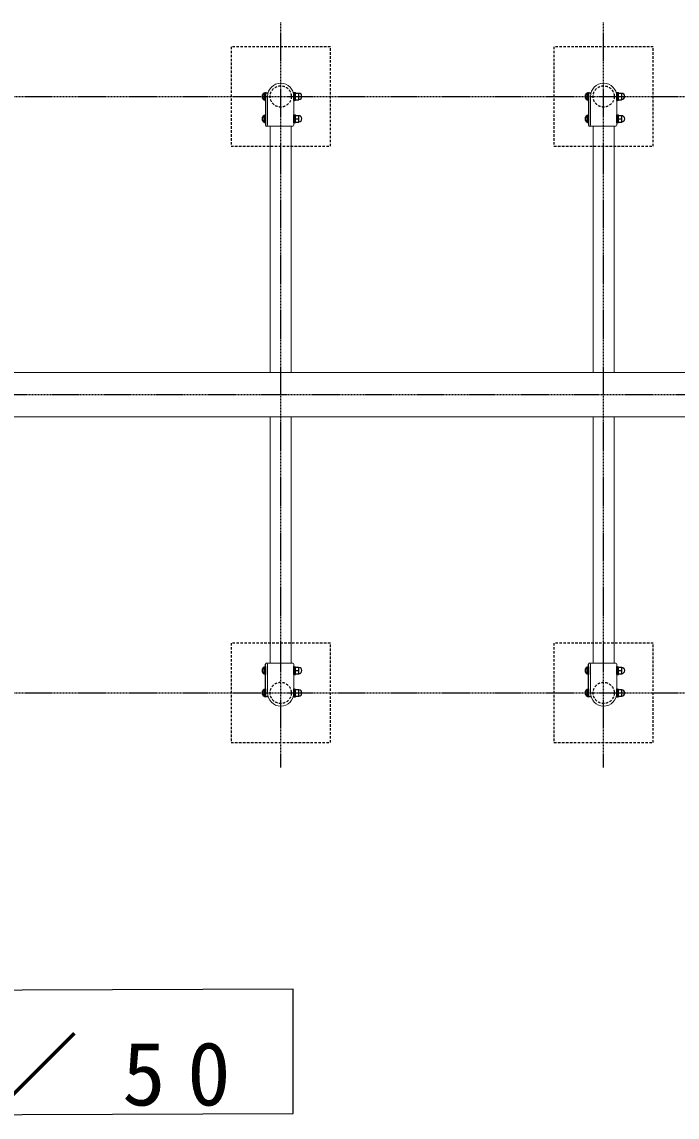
# Model space of a CAD drawing. Units: millimetres at full size; details may follow other scales. Extents: x -19540 to 57, y -990 to 13350.
# Drawn here: x -13696 to -12377, y 8496 to 10700 of the extents above; entities that cross this region are included whole.
import ezdxf

# ---------------------------------------------------------------- set-up
doc = ezdxf.new("R2010")
doc.units = ezdxf.units.MM
doc.linetypes.add('USER2', pattern=[6, 3, -1, 1, -1])
doc.linetypes.add('USER4', pattern=[8, 5, -3])
doc.layers.add('線', color=2, linetype='Continuous', lineweight=25)
doc.layers.add('補助', color=2, linetype='Continuous', lineweight=13)
doc.styles.add('ＭＳ ゴシック', font='')
doc.styles.get('ＭＳ ゴシック').set_extended_font_data('MS Gothic')

msp = doc.modelspace()

# ---------------------------------------------------------------- linework, layer by layer
at = {"layer": '線', "color": 20, "linetype": 'USER2'}
for p, q in [((-13175, 9200), (-13175, 10700)), ((-12525, 9200), (-12525, 10700)), ((-17225, 10550), (-11075, 10550)), ((-17750, 9950), (-10600, 9950)), ((-17225, 9350), (-11075, 9350))]:
    msp.add_line(p, q, dxfattribs=at)
at = {"layer": '線'}
for p, q in [((-13208.1, 10556.9), (-13207.1, 10556.9)), ((-13208.1, 10543.1), (-13208.1, 10556.9)), ((-13207.1, 10558), (-13205.5, 10558)), ((-13207.1, 10542), (-13207.1, 10558)), ((-13207.1, 10543.1), (-13207.1, 10556.9)), ((-13205.5, 10558), (-13205.5, 10542)), ((-13205.5, 10555), (-13205.5, 10492)), ((-13203.5, 10557), (-13200.559, 10557)), ((-13148.5, 10558), (-13146.9, 10558)), ((-13148.5, 10542), (-13148.5, 10558)), ((-13146.9, 10558), (-13146.9, 10542)), ((-13146.9, 10542.3), (-13146.9, 10557.7)), ((-13146.9, 10557.7), (-13144.9, 10557.7)), ((-13144.9, 10542.3), (-13144.9, 10557.7)), ((-13144.9, 10556.5), (-13138.544, 10556.5)), ((-13144.9, 10543.5), (-13144.9, 10556.5)), ((-13138.544, 10556.5), (-13138.4, 10556.25)), ((-13138.4, 10543.75), (-13138.4, 10556.25)), ((-12558.1, 10556.9), (-12557.1, 10556.9)), ((-12558.1, 10543.1), (-12558.1, 10556.9)), ((-12557.1, 10558), (-12555.5, 10558)), ((-12557.1, 10542), (-12557.1, 10558)), ((-12557.1, 10543.1), (-12557.1, 10556.9)), ((-12555.5, 10558), (-12555.5, 10542)), ((-12555.5, 10555), (-12555.5, 10492)), ((-12553.5, 10557), (-12550.559, 10557)), ((-12498.5, 10558), (-12496.9, 10558)), ((-12498.5, 10542), (-12498.5, 10558)), ((-12496.9, 10558), (-12496.9, 10542)), ((-12496.9, 10542.3), (-12496.9, 10557.7)), ((-12496.9, 10557.7), (-12494.9, 10557.7)), ((-12494.9, 10542.3), (-12494.9, 10557.7)), ((-12494.9, 10556.5), (-12488.544, 10556.5)), ((-12494.9, 10543.5), (-12494.9, 10556.5)), ((-12488.544, 10556.5), (-12488.4, 10556.25)), ((-12488.4, 10543.75), (-12488.4, 10556.25)), ((-13211.35, 10546.5), (-13211.35, 10553.5)), ((-13208.1, 10543.1), (-13207.1, 10543.1)), ((-13207.1, 10542), (-13205.5, 10542)), ((-13148.5, 10542), (-13146.9, 10542)), ((-13144.9, 10550.682), (-13146.9, 10550.146)), ((-13144.9, 10549.854), (-13146.9, 10549.318)), ((-13146.9, 10542.3), (-13144.9, 10542.3)), ((-13144.9, 10550), (-13139.125, 10550)), ((-13144.9, 10543.5), (-13138.544, 10543.5)), ((-13138.544, 10543.5), (-13138.4, 10543.75)), ((-12561.35, 10546.5), (-12561.35, 10553.5)), ((-12558.1, 10543.1), (-12557.1, 10543.1)), ((-12557.1, 10542), (-12555.5, 10542)), ((-12498.5, 10542), (-12496.9, 10542)), ((-12494.9, 10550.682), (-12496.9, 10550.146)), ((-12494.9, 10549.854), (-12496.9, 10549.318)), ((-12496.9, 10542.3), (-12494.9, 10542.3)), ((-12494.9, 10550), (-12489.125, 10550)), ((-12494.9, 10543.5), (-12488.544, 10543.5)), ((-12488.544, 10543.5), (-12488.4, 10543.75)), ((-13208.1, 10511.9), (-13207.1, 10511.9)), ((-13208.1, 10498.1), (-13208.1, 10511.9)), ((-13207.1, 10513), (-13205.5, 10513)), ((-13207.1, 10497), (-13207.1, 10513)), ((-13207.1, 10498.1), (-13207.1, 10511.9)), ((-13205.5, 10513), (-13205.5, 10497)), ((-13148.5, 10513), (-13146.9, 10513)), ((-13148.5, 10497), (-13148.5, 10513)), ((-13146.9, 10513), (-13146.9, 10497)), ((-13146.9, 10497.3), (-13146.9, 10512.7)), ((-13146.9, 10512.7), (-13144.9, 10512.7)), ((-13144.9, 10497.3), (-13144.9, 10512.7)), ((-13144.9, 10511.5), (-13138.544, 10511.5)), ((-13144.9, 10498.5), (-13144.9, 10511.5)), ((-13138.544, 10511.5), (-13138.4, 10511.25)), ((-13138.4, 10498.75), (-13138.4, 10511.25)), ((-12558.1, 10511.9), (-12557.1, 10511.9)), ((-12558.1, 10498.1), (-12558.1, 10511.9)), ((-12557.1, 10513), (-12555.5, 10513)), ((-12557.1, 10497), (-12557.1, 10513)), ((-12557.1, 10498.1), (-12557.1, 10511.9)), ((-12555.5, 10513), (-12555.5, 10497)), ((-12498.5, 10513), (-12496.9, 10513)), ((-12498.5, 10497), (-12498.5, 10513)), ((-12496.9, 10513), (-12496.9, 10497)), ((-12496.9, 10497.3), (-12496.9, 10512.7)), ((-12496.9, 10512.7), (-12494.9, 10512.7)), ((-12494.9, 10497.3), (-12494.9, 10512.7)), ((-12494.9, 10511.5), (-12488.544, 10511.5)), ((-12494.9, 10498.5), (-12494.9, 10511.5)), ((-12488.544, 10511.5), (-12488.4, 10511.25)), ((-12488.4, 10498.75), (-12488.4, 10511.25)), ((-13211.35, 10501.5), (-13211.35, 10508.5)), ((-13208.1, 10498.1), (-13207.1, 10498.1)), ((-13207.1, 10497), (-13205.5, 10497)), ((-13148.5, 10497), (-13146.9, 10497)), ((-13144.9, 10505.682), (-13146.9, 10505.146)), ((-13144.9, 10504.854), (-13146.9, 10504.318)), ((-13146.9, 10497.3), (-13144.9, 10497.3)), ((-13144.9, 10505), (-13139.125, 10505)), ((-13144.9, 10498.5), (-13138.544, 10498.5)), ((-13138.544, 10498.5), (-13138.4, 10498.75)), ((-12561.35, 10501.5), (-12561.35, 10508.5)), ((-12558.1, 10498.1), (-12557.1, 10498.1)), ((-12557.1, 10497), (-12555.5, 10497)), ((-12498.5, 10497), (-12496.9, 10497)), ((-12494.9, 10505.682), (-12496.9, 10505.146)), ((-12494.9, 10504.854), (-12496.9, 10504.318)), ((-12496.9, 10497.3), (-12494.9, 10497.3)), ((-12494.9, 10505), (-12489.125, 10505)), ((-12494.9, 10498.5), (-12488.544, 10498.5)), ((-12488.544, 10498.5), (-12488.4, 10498.75)), ((-13211.35, 9391.5), (-13211.35, 9398.5)), ((-13208.1, 9401.9), (-13207.1, 9401.9)), ((-13208.1, 9388.1), (-13208.1, 9401.9)), ((-13208.1, 9388.1), (-13207.1, 9388.1)), ((-13207.1, 9403), (-13205.5, 9403)), ((-13207.1, 9387), (-13207.1, 9403)), ((-13207.1, 9388.1), (-13207.1, 9401.9)), ((-13205.5, 9345), (-13205.5, 9408)), ((-13205.5, 9403), (-13205.5, 9387)), ((-13148.5, 9403), (-13146.9, 9403)), ((-13148.5, 9387), (-13148.5, 9403)), ((-13146.9, 9403), (-13146.9, 9387)), ((-13146.9, 9387.3), (-13146.9, 9402.7)), ((-13146.9, 9402.7), (-13144.9, 9402.7)), ((-13144.9, 9395.682), (-13146.9, 9395.146)), ((-13144.9, 9394.854), (-13146.9, 9394.318)), ((-13146.9, 9387.3), (-13144.9, 9387.3)), ((-13144.9, 9387.3), (-13144.9, 9402.7)), ((-13144.9, 9401.5), (-13138.544, 9401.5)), ((-13144.9, 9388.5), (-13144.9, 9401.5)), ((-13144.9, 9395), (-13139.125, 9395)), ((-13144.9, 9388.5), (-13138.544, 9388.5)), ((-13138.544, 9401.5), (-13138.4, 9401.25)), ((-13138.544, 9388.5), (-13138.4, 9388.75)), ((-13138.4, 9388.75), (-13138.4, 9401.25)), ((-12561.35, 9391.5), (-12561.35, 9398.5)), ((-12558.1, 9401.9), (-12557.1, 9401.9)), ((-12558.1, 9388.1), (-12558.1, 9401.9)), ((-12558.1, 9388.1), (-12557.1, 9388.1)), ((-12557.1, 9403), (-12555.5, 9403)), ((-12557.1, 9387), (-12557.1, 9403)), ((-12557.1, 9388.1), (-12557.1, 9401.9)), ((-12555.5, 9345), (-12555.5, 9408)), ((-12555.5, 9403), (-12555.5, 9387)), ((-12498.5, 9403), (-12496.9, 9403)), ((-12498.5, 9387), (-12498.5, 9403)), ((-12496.9, 9403), (-12496.9, 9387)), ((-12496.9, 9387.3), (-12496.9, 9402.7)), ((-12496.9, 9402.7), (-12494.9, 9402.7)), ((-12494.9, 9395.682), (-12496.9, 9395.146)), ((-12494.9, 9394.854), (-12496.9, 9394.318)), ((-12496.9, 9387.3), (-12494.9, 9387.3)), ((-12494.9, 9387.3), (-12494.9, 9402.7)), ((-12494.9, 9401.5), (-12488.544, 9401.5)), ((-12494.9, 9388.5), (-12494.9, 9401.5)), ((-12494.9, 9395), (-12489.125, 9395)), ((-12494.9, 9388.5), (-12488.544, 9388.5)), ((-12488.544, 9401.5), (-12488.4, 9401.25)), ((-12488.544, 9388.5), (-12488.4, 9388.75)), ((-12488.4, 9388.75), (-12488.4, 9401.25)), ((-13207.1, 9387), (-13205.5, 9387)), ((-13148.5, 9387), (-13146.9, 9387)), ((-12557.1, 9387), (-12555.5, 9387)), ((-12498.5, 9387), (-12496.9, 9387)), ((-13211.35, 9346.5), (-13211.35, 9353.5)), ((-13208.1, 9356.9), (-13207.1, 9356.9)), ((-13208.1, 9343.1), (-13208.1, 9356.9)), ((-13208.1, 9343.1), (-13207.1, 9343.1)), ((-13207.1, 9358), (-13205.5, 9358)), ((-13207.1, 9342), (-13207.1, 9358)), ((-13207.1, 9343.1), (-13207.1, 9356.9)), ((-13205.5, 9358), (-13205.5, 9342)), ((-13148.5, 9358), (-13146.9, 9358)), ((-13148.5, 9342), (-13148.5, 9358)), ((-13146.9, 9358), (-13146.9, 9342)), ((-13146.9, 9342.3), (-13146.9, 9357.7)), ((-13146.9, 9357.7), (-13144.9, 9357.7)), ((-13144.9, 9350.682), (-13146.9, 9350.146)), ((-13144.9, 9349.854), (-13146.9, 9349.318)), ((-13144.9, 9342.3), (-13144.9, 9357.7)), ((-13144.9, 9356.5), (-13138.544, 9356.5)), ((-13144.9, 9343.5), (-13144.9, 9356.5)), ((-13144.9, 9350), (-13139.125, 9350)), ((-13144.9, 9343.5), (-13138.544, 9343.5)), ((-13138.544, 9356.5), (-13138.4, 9356.25)), ((-13138.544, 9343.5), (-13138.4, 9343.75)), ((-13138.4, 9343.75), (-13138.4, 9356.25)), ((-12561.35, 9346.5), (-12561.35, 9353.5)), ((-12558.1, 9356.9), (-12557.1, 9356.9)), ((-12558.1, 9343.1), (-12558.1, 9356.9)), ((-12558.1, 9343.1), (-12557.1, 9343.1)), ((-12557.1, 9358), (-12555.5, 9358)), ((-12557.1, 9342), (-12557.1, 9358)), ((-12557.1, 9343.1), (-12557.1, 9356.9)), ((-12555.5, 9358), (-12555.5, 9342)), ((-12498.5, 9358), (-12496.9, 9358)), ((-12498.5, 9342), (-12498.5, 9358)), ((-12496.9, 9358), (-12496.9, 9342)), ((-12496.9, 9342.3), (-12496.9, 9357.7)), ((-12496.9, 9357.7), (-12494.9, 9357.7)), ((-12494.9, 9350.682), (-12496.9, 9350.146)), ((-12494.9, 9349.854), (-12496.9, 9349.318)), ((-12494.9, 9342.3), (-12494.9, 9357.7)), ((-12494.9, 9356.5), (-12488.544, 9356.5)), ((-12494.9, 9343.5), (-12494.9, 9356.5)), ((-12494.9, 9350), (-12489.125, 9350)), ((-12494.9, 9343.5), (-12488.544, 9343.5)), ((-12488.544, 9356.5), (-12488.4, 9356.25)), ((-12488.544, 9343.5), (-12488.4, 9343.75)), ((-12488.4, 9343.75), (-12488.4, 9356.25)), ((-13207.1, 9342), (-13205.5, 9342)), ((-13203.5, 9343), (-13200.559, 9343)), ((-13148.5, 9342), (-13146.9, 9342)), ((-13146.9, 9342.3), (-13144.9, 9342.3)), ((-12557.1, 9342), (-12555.5, 9342)), ((-12553.5, 9343), (-12550.559, 9343)), ((-12498.5, 9342), (-12496.9, 9342)), ((-12496.9, 9342.3), (-12494.9, 9342.3))]:
    msp.add_line(p, q, dxfattribs=at)
at = {"layer": '線', "color": 7, "lineweight": 13}
for p, q in [((-13201.5, 10550), (-13201.5, 10492)), ((-13148.5, 10550), (-13148.5, 10492)), ((-12551.5, 10550), (-12551.5, 10492)), ((-12498.5, 10550), (-12498.5, 10492)), ((-13203.5, 10490), (-13150.5, 10490)), ((-13196.35, 9994.55), (-13196.35, 10490)), ((-13153.65, 9994.55), (-13153.65, 10490)), ((-12553.5, 10490), (-12500.5, 10490)), ((-12546.35, 9994.55), (-12546.35, 10490)), ((-12503.65, 9994.55), (-12503.65, 10490)), ((-13975, 9994.55), (-11079.621, 9994.55)), ((-13975, 9905.45), (-11079.621, 9905.45)), ((-13196.35, 9905.45), (-13196.35, 9410)), ((-13153.65, 9905.45), (-13153.65, 9410)), ((-12546.35, 9905.45), (-12546.35, 9410)), ((-12503.65, 9905.45), (-12503.65, 9410)), ((-13203.5, 9410), (-13150.5, 9410)), ((-12553.5, 9410), (-12500.5, 9410)), ((-13201.5, 9350), (-13201.5, 9408)), ((-13148.5, 9350), (-13148.5, 9408)), ((-12551.5, 9350), (-12551.5, 9408)), ((-12498.5, 9350), (-12498.5, 9408))]:
    msp.add_line(p, q, dxfattribs=at)
at = {"layer": '線', "color": 4, "linetype": 'USER4'}
for points in [[(-13275, 10450), (-13075, 10450), (-13075, 10650), (-13275, 10650)], [(-12625, 10450), (-12425, 10450), (-12425, 10650), (-12625, 10650)], [(-13275, 9250), (-13075, 9250), (-13075, 9450), (-13275, 9450)], [(-12625, 9250), (-12425, 9250), (-12425, 9450), (-12625, 9450)]]:
    msp.add_lwpolyline(points, close=True, dxfattribs=at)
for centre in [(-13175, 10550), (-12525, 10550), (-13175, 9350), (-12525, 9350)]:
    msp.add_circle(centre, 21.35, dxfattribs=at)
at = {"layer": '線'}
for centre, radius, start, end in [((-13204.285, 10550), 7.884, 118.93814, 153.64619), ((-13203.5, 10555), 2, 90, 180), ((-13147.932, 10553.25), 9.387, 339.74445, 20.25555), ((-13138.655, 10550), 6.255, 272.33828, 87.66172), ((-12554.285, 10550), 7.884, 118.93814, 153.64619), ((-12553.5, 10555), 2, 90, 180), ((-12497.932, 10553.25), 9.387, 339.74445, 20.25555), ((-12488.655, 10550), 6.255, 272.33828, 87.66172), ((-13204.285, 10550), 7.884, 206.35381, 241.06186), ((-13147.932, 10546.75), 9.387, 339.74445, 20.25555), ((-12554.285, 10550), 7.884, 206.35381, 241.06186), ((-12497.932, 10546.75), 9.387, 339.74445, 20.25555), ((-13204.285, 10505), 7.884, 118.93814, 153.64619), ((-13147.932, 10508.25), 9.387, 339.74445, 20.25555), ((-13138.655, 10505), 6.255, 272.33828, 87.66172), ((-12554.285, 10505), 7.884, 118.93814, 153.64619), ((-12497.932, 10508.25), 9.387, 339.74445, 20.25555), ((-12488.655, 10505), 6.255, 272.33828, 87.66172), ((-13204.285, 10505), 7.884, 206.35381, 241.06186), ((-13203.5, 10492), 2, 180, 270), ((-13147.932, 10501.75), 9.387, 339.74445, 20.25555), ((-12554.285, 10505), 7.884, 206.35381, 241.06186), ((-12553.5, 10492), 2, 180, 270), ((-12497.932, 10501.75), 9.387, 339.74445, 20.25555), ((-13203.5, 9408), 2, 90, 180), ((-12553.5, 9408), 2, 90, 180), ((-13204.285, 9395), 7.884, 118.93814, 153.64619), ((-13204.285, 9395), 7.884, 206.35381, 241.06186), ((-13147.932, 9398.25), 9.387, 339.74445, 20.25555), ((-13147.932, 9391.75), 9.387, 339.74445, 20.25555), ((-13138.655, 9395), 6.255, 272.33828, 87.66172), ((-12554.285, 9395), 7.884, 118.93814, 153.64619), ((-12554.285, 9395), 7.884, 206.35381, 241.06186), ((-12497.932, 9398.25), 9.387, 339.74445, 20.25555), ((-12497.932, 9391.75), 9.387, 339.74445, 20.25555), ((-12488.655, 9395), 6.255, 272.33828, 87.66172), ((-13204.285, 9350), 7.884, 118.93814, 153.64619), ((-13204.285, 9350), 7.884, 206.35381, 241.06186), ((-13203.5, 9345), 2, 180, 270), ((-13147.932, 9353.25), 9.387, 339.74445, 20.25555), ((-13147.932, 9346.75), 9.387, 339.74445, 20.25555), ((-13138.655, 9350), 6.255, 272.33828, 87.66172), ((-12554.285, 9350), 7.884, 118.93814, 153.64619), ((-12554.285, 9350), 7.884, 206.35381, 241.06186), ((-12553.5, 9345), 2, 180, 270), ((-12497.932, 9353.25), 9.387, 339.74445, 20.25555), ((-12497.932, 9346.75), 9.387, 339.74445, 20.25555), ((-12488.655, 9350), 6.255, 272.33828, 87.66172)]:
    msp.add_arc(centre, radius, start, end, dxfattribs=at)
at = {"layer": '線', "color": 7, "lineweight": 13}
for centre, radius, start, end in [((-13175, 10550), 26.5, 0, 180), ((-12525, 10550), 26.5, 0, 180), ((-13199.5, 10492), 2, 180, 270), ((-13150.5, 10492), 2, 270, 0), ((-12549.5, 10492), 2, 180, 270), ((-12500.5, 10492), 2, 270, 0), ((-13199.5, 9408), 2, 90, 180), ((-13150.5, 9408), 2, 0, 90), ((-12549.5, 9408), 2, 90, 180), ((-12500.5, 9408), 2, 0, 90), ((-13175, 9350), 26.5, 180, 0), ((-12525, 9350), 26.5, 180, 0)]:
    msp.add_arc(centre, radius, start, end, dxfattribs=at)
at = {"layer": '補助', "lineweight": 25}
msp.add_lwpolyline([(-15149.975, 8746.457), (-15149.975, 8496.457), (-13150.025, 8503.543), (-13150.025, 8753.543)], close=True, dxfattribs=at)

# ---------------------------------------------------------------- texts
at = {"layer": '補助', "insert": (-14149.975, 8504.79), "char_height": 128.3, "attachment_point": 8, "style": 'ＭＳ ゴシック'}
msp.add_mtext('\\T1.5;立面図\\~S=1／50', dxfattribs=at)

doc.saveas('drawing.dxf')
